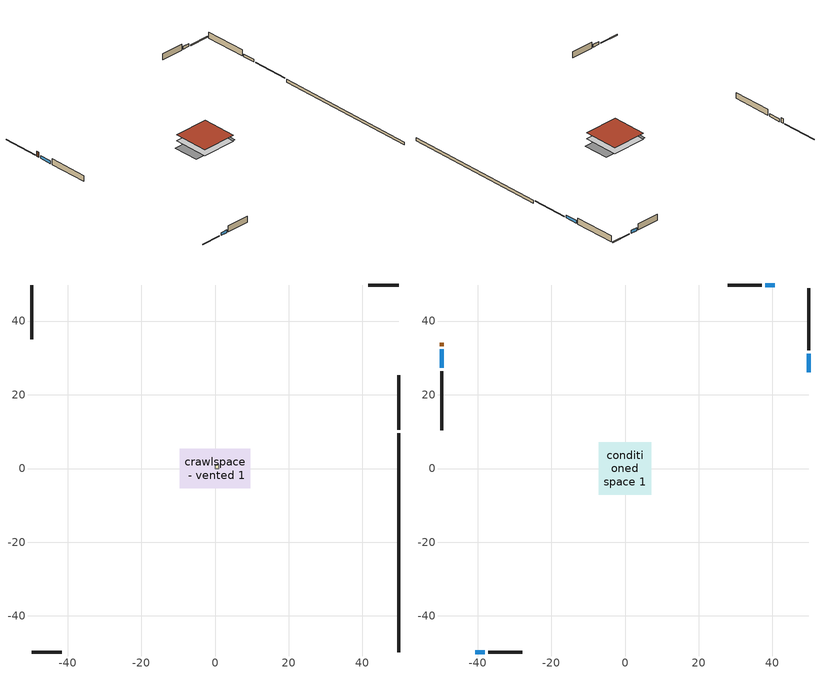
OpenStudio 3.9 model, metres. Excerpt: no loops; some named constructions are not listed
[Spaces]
crawlspace - vented 1
 floor foundation (Slab1 construction): -9.54,-5.31 -9.54,5.31 9.54,5.31 9.54,-5.31 z-0.91
 wall outside (RimJoist1 construction): 49.78,10.52 49.78,25.24 z0.3:0.61
 wall outside (RimJoist2 construction): -49.78,-49.78 -41.61,-49.78 z0.3:0.61
 wall outside (RimJoist3 construction): -49.78,49.78 -49.78,35.06 z0.3:0.61
 wall outside (RimJoist4 construction): 49.78,49.78 41.61,49.78 z0.3:0.61
 wall foundation (FoundationWall1 construction): 49.78,-49.78 49.78,9.59 z-0.91:0.3
furnace airloop ret air space
 floor adiabatic (AdiabaticConst): 0,0 0,1 1,1 1,0 z0
 wall adiabatic (AdiabaticConst): 0,1 0,0 1,0 1,1 0,1 z0:1
 ceiling adiabatic (AdiabaticConst): 1,0 1,1 0,1 0,0 z1
conditioned space 1
 floor to crawlspace - vented 1 (Floor1 construction): -7.11,-7.11 -7.11,7.11 7.11,7.11 7.11,-7.11 z0.3
 wall outside (Wall1 construction): 49.78,32.05 49.78,48.85 z0.3:2.74
 wall outside (Wall2 construction): -37.14,-49.78 -27.81,-49.78 z0.3:2.74
 wall outside (Wall3 construction): -49.78,26.41 -49.78,10.37 z0.3:2.74
 wall outside (Wall4 construction): 37.14,49.78 27.81,49.78 z0.3:2.74
 wall outside (AdiabaticWallConstruction): 49.78,26.17 49.78,31.13 / -49.78,32.29 -49.78,27.34 z0.3:1.43; -40.68,-49.78 -38.07,-49.78 / 40.68,49.78 38.07,49.78 z0.3:1.49
 wall outside (AdiabaticWallConstruction 1): -49.78,34.13 -49.78,33.22 z0.3:2.34
 window (WindowConstruction): 49.78,26.17 49.78,31.12 z0.3:1.43
 window (WindowConstruction 1): -40.68,-49.78 -38.07,-49.78 z0.3:1.49
 window (WindowConstruction 2): -49.78,32.29 -49.78,27.34 z0.3:1.43
 window (WindowConstruction 3): 40.68,49.78 38.07,49.78 z0.3:1.49
 door (Door): -49.78,34.13 -49.78,33.22 z0.3:2.34
 roof outside (Roof1 construction): -7.11,7.11 -7.11,-7.11 7.11,-7.11 7.11,7.11 z2.74
[Material] Roughness=Rough; Thermal Absorptance=0.9
Name | Thickness {m} | Conductivity {W/m-K} | Density {kg/m3} | Specific Heat {J/kg-K} | Solar Absorptance | Visible Absorptance
osb sheathing 0.75 in. | 0.01905 | 0.115458 | 512.64 | 1214.23 | 0.7 | 0.7
floor stud and cavity | 0.1397 | 0.923637 | 92.3553 | 1139.71 | 0.7 | 0.7
floor covering | 0.0127 | 0.0433444 | 54.468 | 1339.84 | 0.6 | 0.6
[Construction]
Floor1 construction Reversed: floor covering, osb sheathing 0.75 in., floor stud and cavity
[Schedule:Ruleset]
Name | Default Day Schedule
hvac availability schedule | hvac availability schedule default day
cooling season schedule | cooling season schedule default day
natural vent schedule | natural vent schedule default day
[Schedule:Day]
hvac availability schedule default day; cooling season schedule day 1; natural vent schedule day: 24, 0, 1
hvac availability schedule day; cooling season schedule default day; cooling season schedule day; cooling season schedule day 2; natural vent schedule default day: 24, 0, 0
[Schedule:Rule] Apply Monday=Yes; Apply Wednesday=Yes; Apply Friday=Yes; Date Specification Type=DateRange
Name | Schedule Ruleset | Rule Order | Day Schedule | Apply Sunday | Apply Tuesday | Apply Thursday | Apply Saturday | Start Month | Start Day | End Month | End Day
hvac availability schedule allday rule | hvac availability schedule | 0 | hvac availability schedule day | Yes | Yes | Yes | Yes | 7 | 5 | 10 | 2
cooling season schedule allday rule | cooling season schedule | 2 | cooling season schedule day | Yes | Yes | Yes | Yes | 1 | 1 | 5 | 31
cooling season schedule allday rule 1 | cooling season schedule | 1 | cooling season schedule day 1 | Yes | Yes | Yes | Yes | 6 | 1 | 9 | 30
cooling season schedule allday rule 2 | cooling season schedule | 0 | cooling season schedule day 2 | Yes | Yes | Yes | Yes | 10 | 1 | 12 | 31
natural vent schedule rule | natural vent schedule | 0 | natural vent schedule day | No | No | No | No | 1 | 1 | 12 | 31
